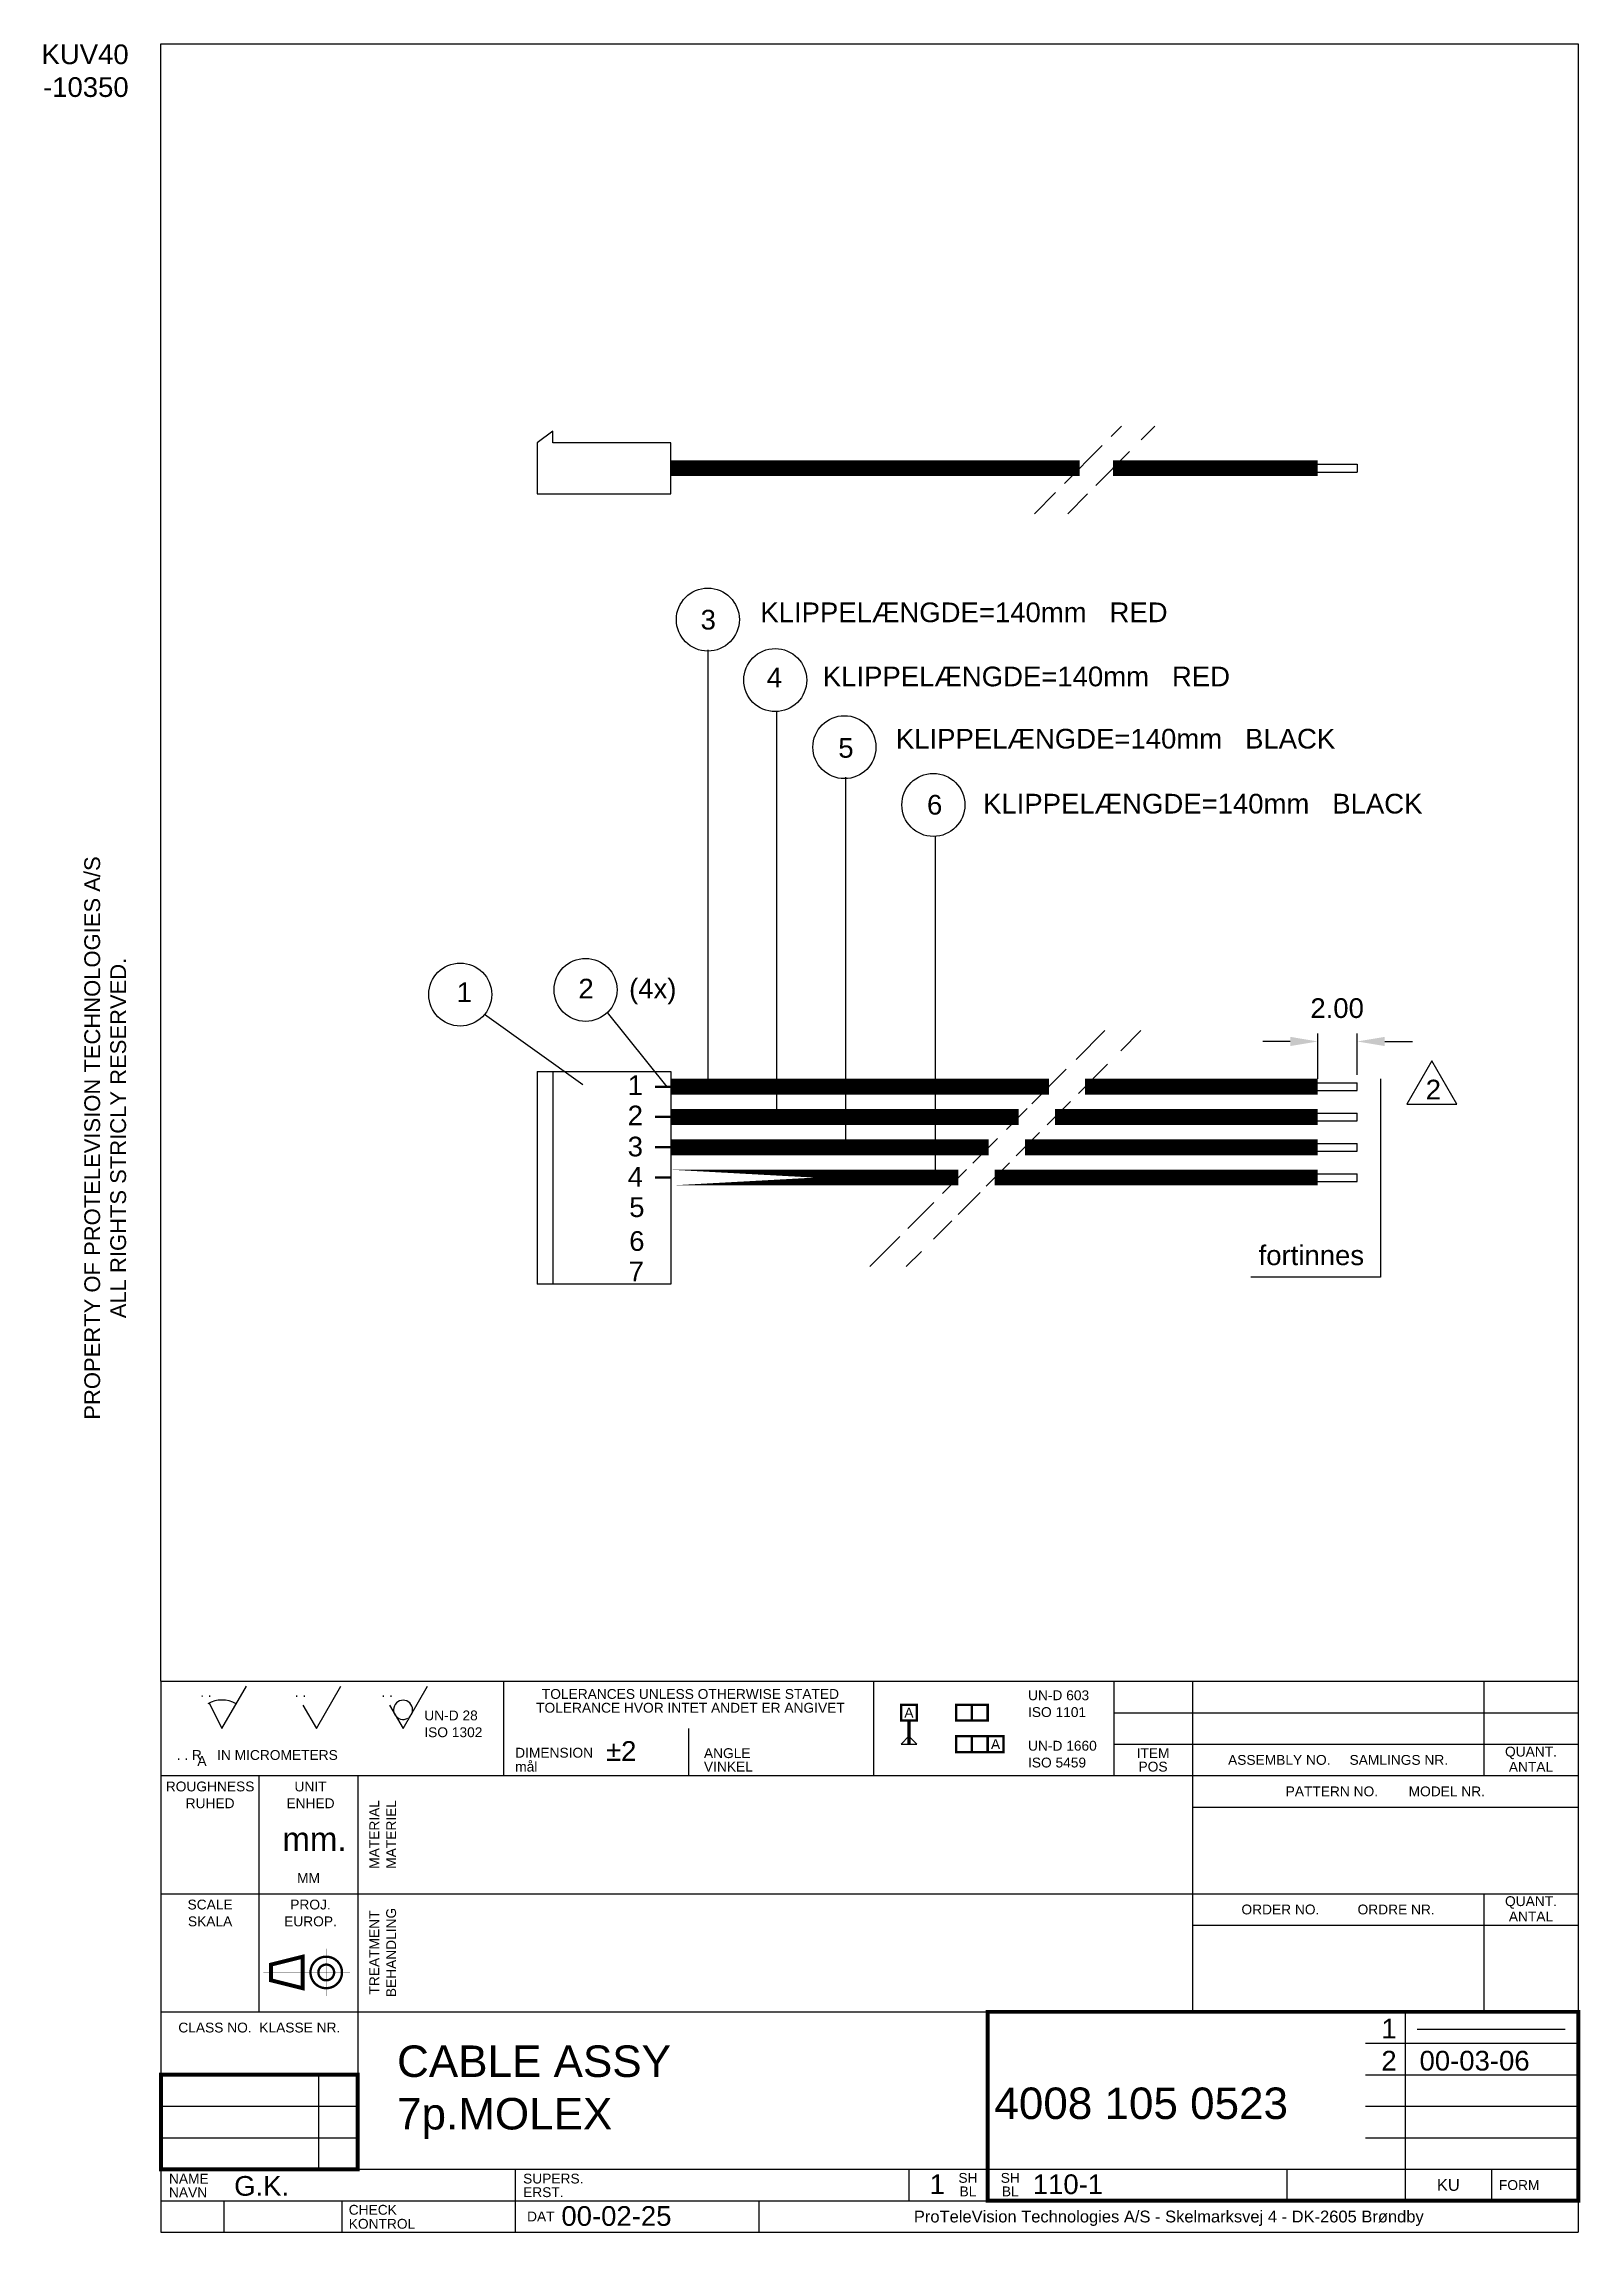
# Model space of a CAD drawing. Extents: x 5 to 200, y 10 to 288.
import ezdxf
from ezdxf.enums import TextEntityAlignment as Align

# ---------------------------------------------------------------- set-up
doc = ezdxf.new("R2010")
doc.units = 0
doc.header["$MEASUREMENT"] = 0
doc.linetypes.add('CENTER', pattern=[2, 1.25, -0.25, 0.25, -0.25])
doc.layers.get('0').update_dxf_attribs({"linetype": 'CONTINUOUS'})
doc.layers.get('DEFPOINTS').update_dxf_attribs({"linetype": 'CONTINUOUS'})
for name, color, linetype in [('110-1', 10, 'CONTINUOUS'), ('110-1MEK', 3, 'CONTINUOUS'), ('110-2DIM', 1, 'CONTINUOUS')]:
    doc.layers.add(name, color=color, linetype=linetype)
doc.styles.get("Standard").update_dxf_attribs({"font": ''})
doc.styles.get('Standard').set_extended_font_data('Arial')
doc.dimstyles.get("Standard").update_dxf_attribs({"dimtxt": 0.18, "dimasz": 0.18, "dimexe": 0.18, "dimexo": 0.0625, "dimgap": 0.09, "dimtad": 0, "dimtih": 1, "dimtoh": 1, "dimdec": 4, "dimzin": 0, "dimdsep": 46, "dimtxsty": 'Standard', "dimcen": 0.09, "dimadec": 0, "dimazin": 0, "dimtfac": 1, "dimtdec": 4, "dimtofl": 0, "dimtmove": 0, "dimatfit": 3, "dimfxl": 0, "dimtolj": 1, "dimtzin": 0, "dimarcsym": 0})

# ---------------------------------------------------------------- blocks, each defined once
blk = doc.blocks.new('*D4')
at = {"layer": '110-2DIM', "color": 0, "lineweight": -2}
for p, q in [((163.43, 161.26), (159.93, 161.26)), ((166.93, 156.52), (166.93, 162.26)), ((171.93, 157.02), (171.93, 162.26)), ((175.43, 161.26), (178.93, 161.26))]:
    blk.add_line(p, q, dxfattribs=at)
at = {"layer": '110-2DIM', "color": 0}
for points in [[(163.43, 161.85), (163.43, 160.68), (166.93, 161.26)], [(175.43, 161.85), (175.43, 160.68), (171.93, 161.26)]]:
    blk.add_solid(points, dxfattribs=at)
at = {"layer": 'DEFPOINTS', "color": 0}
for p in [(171.93, 161.26), (171.93, 156.02), (166.93, 155.52)]:
    blk.add_point(p, dxfattribs=at)
at = {"layer": '110-2DIM', "color": 0, "insert": (169.38, 165.48), "char_height": 2.5, "attachment_point": 5}
blk.add_mtext('\\A1;2.00', dxfattribs=at)

msp = doc.modelspace()

# ---------------------------------------------------------------- linework, layer by layer
for p, q in [((20, 288), (200, 288)), ((20, 80), (20, 288)), ((200, 288), (200, 80))]:
    msp.add_line(p, q)
at = {"layer": '110-1'}
for p, q in [((20, 80), (200, 80)), ((45, 67), (45, 50)), ((65, 18), (65, 14)), ((43, 14), (43, 10))]:
    msp.add_line(p, q, dxfattribs=at)
for points in [[(20, 80), (20, 10)], [(26.152, 77.232), (27.75, 74), (30.869, 79.367)], [(38.037, 76.97), (39.75, 74), (42.869, 79.367)], [(49.037, 76.97), (50.75, 74), (53.869, 79.367)], [(63.5, 80), (63.5, 68)], [(110.5, 80), (110.5, 68)], [(141, 80), (141, 68)], [(151, 80), (151, 38)], [(188, 80), (188, 68)], [(200, 80), (200, 10)], [(141, 76), (200, 76)], [(87, 74), (87, 68)], [(141, 72), (200, 72)], [(20, 68), (200, 68)], [(32.5, 38), (32.5, 68)], [(45, 68), (45, 18)], [(151.091, 64.007), (200.091, 64.007)], [(20, 53), (200, 53)], [(188, 53), (188, 38)], [(151, 49), (200, 49)], [(20, 38), (200, 38)], [(178, 38), (178, 14)], [(173, 34), (200, 34)], [(40, 30), (40, 18)], [(173, 30), (200, 30)], [(20, 26), (45, 26)], [(173, 26), (200, 26)], [(20, 22), (45, 22)], [(173, 22), (200, 22)], [(20, 18), (200, 18)], [(65, 18), (65, 10)], [(115, 18), (115, 14)], [(125, 18), (125, 14)], [(163, 18), (163, 14)], [(189, 18), (189, 14)], [(20, 14), (200, 14)], [(28, 14), (28, 10)], [(43, 14), (43, 10)], [(96, 10), (96, 14)], [(20, 10), (200, 10)]]:
    msp.add_lwpolyline(points, dxfattribs=at)
for points, const_width in [([(114, 77), (116, 77), (116, 75), (114, 75)], 0.3), ([(121, 75), (123, 75), (123, 77), (121, 77)], 0.3), ([(123, 75), (125, 75), (125, 77), (123, 77)], 0.3), ([(121, 71), (123, 71), (123, 73), (121, 73)], 0.3), ([(123, 71), (125, 71), (125, 73), (123, 73)], 0.3), ([(125, 73), (127, 73), (127, 71), (125, 71)], 0.3), ([(125, 14), (200, 14), (200, 38), (125, 38)], 0.5)]:
    msp.add_lwpolyline(points, close=True, dxfattribs=dict(at, const_width=const_width))
for points, const_width in [([(115, 75), (115, 72)], 0.4), ([(34, 42), (38, 41), (38, 45), (34, 44), (34, 42)], 0.5), ([(20, 18), (45, 18), (45, 30), (20, 30), (20, 18)], 0.5)]:
    msp.add_lwpolyline(points, dxfattribs=dict(at, const_width=const_width))
msp.add_lwpolyline([(114, 72), (116, 72), (115, 73)], close=True, dxfattribs=at)
at = {"layer": '110-1', "color": 7, "const_width": 0.3}
for points in [[(39, 43, 1), (43, 43, 1)], [(40, 43, 1), (42, 43, 1)]]:
    msp.add_lwpolyline(points, format="xyb", close=True, dxfattribs=at)
at = {"layer": '110-1', "color": 1, "linetype": 'CENTER', "const_width": 0.02}
for points in [[(41, 46), (41, 40)], [(33, 43), (44, 43)]]:
    msp.add_lwpolyline(points, dxfattribs=at)
at = {"layer": '110-1'}
for centre, radius, start, end in [((27.75, 74), 3.606, 59.83824, 119.83824), ((50.76, 76.359), 1.215, 306.48477, 299.24767)]:
    msp.add_arc(centre, radius, start, end, dxfattribs=at)
at = {"layer": '110-1MEK'}
for p, q in [((69.776, 238.808), (67.776, 237.308)), ((67.776, 237.308), (67.776, 230.808)), ((69.776, 237.308), (69.776, 238.808)), ((84.776, 237.308), (69.776, 237.308)), ((84.776, 230.808), (84.776, 237.308)), ((166.928, 234.584), (171.928, 234.584)), ((166.928, 233.584), (171.928, 233.584)), ((171.928, 234.584), (171.928, 233.584)), ((67.776, 230.808), (84.776, 230.808)), ((67.776, 157.444), (84.776, 157.444)), ((67.776, 157.444), (67.776, 130.419)), ((69.776, 157.444), (69.776, 130.419)), ((84.776, 157.444), (84.776, 130.419)), ((166.928, 156.019), (171.928, 156.019)), ((171.928, 155.019), (171.928, 156.019)), ((166.928, 155.019), (171.928, 155.019)), ((166.928, 152.169), (171.928, 152.169)), ((166.928, 151.169), (171.928, 151.169)), ((171.928, 151.169), (171.928, 152.169)), ((166.928, 148.319), (171.928, 148.319)), ((171.928, 147.319), (171.928, 148.319)), ((166.928, 147.319), (171.928, 147.319)), ((166.928, 144.469), (171.928, 144.469)), ((166.928, 143.469), (171.928, 143.469)), ((171.928, 143.469), (171.928, 144.469)), ((84.776, 130.419), (67.776, 130.419))]:
    msp.add_line(p, q, dxfattribs=at)
at = {"layer": '110-1MEK', "lineweight": 50}
for p, q in [((82.776, 155.519), (84.776, 155.519)), ((82.776, 151.669), (84.776, 151.669)), ((82.776, 147.819), (84.776, 147.819)), ((82.776, 143.969), (84.776, 143.969))]:
    msp.add_line(p, q, dxfattribs=at)
at = {"layer": '110-1MEK', "const_width": 2}
for points in [[(84.776, 234.084), (136.685, 234.084)], [(140.912, 234.084), (166.928, 234.084)], [(84.776, 155.519), (132.772, 155.519)], [(137.377, 155.519), (166.928, 155.519)], [(84.776, 151.669), (128.945, 151.669)], [(133.55, 151.669), (166.928, 151.669)], [(84.776, 147.819), (125.118, 147.819)], [(129.723, 147.819), (166.928, 147.819)], [(125.895, 143.969), (166.928, 143.969)]]:
    msp.add_lwpolyline(points, dxfattribs=at)
at = {"layer": '110-1MEK', "const_width": 2, "flags": 128}
msp.add_lwpolyline([(84.776, 143.969), (121.291, 143.969)], close=True, dxfattribs=at)
at = {"layer": '110-2DIM'}
for p, q in [((141.997, 239.427), (140.673, 238.095)), ((146.225, 239.427), (144.486, 237.678)), ((139.559, 236.975), (134.739, 232.126)), ((143.006, 236.19), (138.743, 231.901)), ((133.606, 230.986), (130.933, 228.298)), ((137.687, 230.839), (135.161, 228.298)), ((89.446, 211.012), (89.446, 155.935)), ((98.2, 203.122), (98.2, 152.085)), ((106.943, 194.816), (106.943, 147.819)), ((118.346, 187.318), (118.346, 144.099)), ((73.576, 155.769), (61.112, 164.695)), ((84.305, 155.514), (76.704, 164.929)), ((139.863, 162.652), (136.222, 158.99)), ((144.468, 162.652), (141.896, 160.065)), ((134.981, 157.741), (130.621, 153.355)), ((140.23, 158.389), (136.537, 154.674)), ((174.889, 156.502), (174.889, 131.306)), ((135.507, 153.638), (132.539, 150.652)), ((130.016, 152.746), (127.381, 150.096)), ((126.23, 148.938), (123.111, 145.801)), ((131.57, 149.678), (128.633, 146.723)), ((122.293, 144.978), (119.266, 141.932)), ((127.755, 145.84), (124.818, 142.885)), ((124.031, 142.094), (121.245, 139.291)), ((118.145, 140.805), (114.875, 137.516)), ((113.846, 136.48), (110.047, 132.659)), ((120.427, 138.469), (118.126, 136.153)), ((116.582, 134.6), (114.652, 132.659)), ((174.889, 131.306), (158.44, 131.306)), ((179.54, 35.792), (198.354, 35.792))]:
    msp.add_line(p, q, dxfattribs=at)
msp.add_lwpolyline([(181.41, 158.812), (178.23, 153.303), (184.591, 153.303)], close=True, dxfattribs=at)
for centre in [(89.461, 214.851), (98.02, 207.171), (106.804, 198.647), (118.1, 191.31), (58.015, 167.226), (73.935, 167.816)]:
    msp.add_circle(centre, 4, dxfattribs=at)

# ---------------------------------------------------------------- texts
at = {"layer": '110-1'}
for s, height, p in [('PROPERTY OF PROTELEVISION TECHNOLOGIES A/S', 2, (11.239, 149)), ('ALL RIGHTS STRICLY RESERVED.', 2, (14.572, 149)), ('MATERIAL', 1.25, (47.105, 60.534)), ('MATERIEL', 1.25, (49.241, 60.534)), ('TREATMENT', 1.25, (47.105, 45.534)), ('BEHANDLING', 1.25, (49.241, 45.534))]:
    msp.add_text(s, height=height, rotation=90, dxfattribs=at).set_placement(p, align=Align.MIDDLE)
for s, p in [('. .', (25, 78)), ('. .', (37, 78)), ('. .', (48, 78)), ('UN-D 603', (130.122, 77.584)), ('UN-D 28', (53.452, 75.024)), ('ISO 1101', (130.122, 75.448)), ('ISO 1302 ', (53.452, 72.888)), ('UN-D 1660', (130.122, 71.176)), ('. . R    IN MICROMETERS', (22, 70)), ('A', (24.634, 69.243)), ('mål', (64.994, 68.522)), ('DIMENSION', (64.994, 70.288)), ('ANGLE', (88.965, 70.232)), ('VINKEL', (88.965, 68.523)), ('ISO 5459', (130.122, 69.04)), ('NAME', (21.028, 16.176)), ('SUPERS.', (66, 16.192)), ('NAVN', (21.028, 14.437)), ('ERST.', (66, 14.462)), ('CHECK', (43.857, 12.224)), ('KONTROL', (43.857, 10.446))]:
    msp.add_text(s, height=1.25, dxfattribs=at).set_placement(p)
for s, p in [('TOLERANCES UNLESS OTHERWISE STATED', (87.25, 77.75)), ('TOLERANCE HVOR INTET ANDET ER ANGIVET', (87.25, 76)), ('ROUGHNESS', (26.25, 66)), ('UNIT', (39, 66)), ('RUHED', (26.25, 63.864)), ('ENHED', (39, 63.864)), ('MM', (38.75, 54.374)), ('SCALE', (26.25, 51)), ('SKALA', (26.25, 48.864)), ('EUROP.', (39, 48.864)), ('PROJ.', (39, 51))]:
    msp.add_text(s, height=1.25, dxfattribs=at).set_placement(p, align=Align.CENTER)
for s, height, p in [('A', 1.25, (115, 76)), ('A', 1.25, (126, 72)), ('ITEM', 1.25, (146, 70.854)), ('POS', 1.25, (146, 69.146)), ('ASSEMBLY NO.     SAMLINGS NR.', 1.25, (169.5, 70)), ('QUANT.', 1.25, (194, 70.89)), ('ANTAL', 1.25, (194, 69.114)), ('PATTERN NO.        MODEL NR.', 1.25, (175.5, 66.005)), ('ORDER NO.          ORDRE NR.', 1.25, (169.5, 51)), ('QUANT.', 1.25, (194, 51.894)), ('ANTAL', 1.25, (194, 50.111)), ('CLASS NO.  KLASSE NR.', 1.25, (32.5, 36)), ('SH', 1.25, (122.495, 16.905)), ('SH', 1.25, (127.869, 16.905)), ('KU', 1.5, (183.5, 16)), ('BL', 1.25, (122.495, 15.189)), ('BL', 1.25, (127.869, 15.189)), ('FORM', 1.25, (192.5, 16)), ('DAT', 1.25, (68.251, 12)), ('ProTeleVision Technologies A/S - Skelmarksvej 4 - DK-2605 Brøndby', 1.5, (148, 11.811))]:
    msp.add_text(s, height=height, dxfattribs=at).set_placement(p, align=Align.MIDDLE)
at = {"layer": '110-1MEK', "color": 7}
for s, p in [('1', (79.281, 154.454)), ('2', (79.281, 150.614)), ('3', (79.281, 146.665)), ('4', (79.281, 142.825)), ('5', (79.478, 138.963)), ('6', (79.478, 134.664)), ('7', (79.411, 130.806))]:
    msp.add_text(s, height=2.5, dxfattribs=at).set_placement(p)
at = {"layer": '110-2DIM'}
for s, height, p in [('KLIPPELÆNGDE=140mm   RED', 2.5, (96.128, 214.525)), ('3', 2.5, (88.545, 213.59)), ('4', 2.5, (96.939, 206.236)), ('KLIPPELÆNGDE=140mm   RED', 2.5, (104.058, 206.378)), ('KLIPPELÆNGDE=140mm   BLACK', 2.5, (113.339, 198.473)), ('5', 2.5, (106.028, 197.307)), ('6', 2.5, (117.295, 190.082)), ('KLIPPELÆNGDE=140mm   BLACK', 2.5, (124.414, 190.22)), ('1', 2.5, (57.568, 166.264)), ('2', 2.5, (73.025, 166.725)), ('(4x)', 2.5, (79.459, 166.725)), ('fortinnes', 2.5, (159.407, 132.85)), ('mm.', 3, (35.434, 58.448)), ('1', 2.5, (174.993, 34.61)), ('CABLE ASSY', 4, (49.998, 29.723)), ('2   00-03-06', 2.5, (174.993, 30.542)), ('4008 105 0523', 4, (125.853, 24.381)), ('7p.MOLEX', 4, (49.998, 23.056)), ('G.K.', 2.5, (29.307, 14.634)), ('1', 2.5, (117.621, 14.849)), ('110-1', 2.5, (130.728, 14.849)), ('00-02-25', 2.5, (70.863, 10.815))]:
    msp.add_text(s, height=height, dxfattribs=at).set_placement(p)
at = {"layer": '110-2DIM', "char_height": 2.5}
for s, insert, width, attachment_point in [('       KUV40 \\P-10350 ', (15.907, 287.913), 18.83, 3), ('2', (180.631, 156.402), 3.68, 1), ('±2', (76.53, 72.379), 10.66, 1)]:
    msp.add_mtext(s, dxfattribs=dict(at, insert=insert, width=width, attachment_point=attachment_point))

# ---------------------------------------------------------------- dimensions: what is measured, and where the dimension line sits
at = {"layer": '110-2DIM'}
dim = msp.add_linear_dim(base=(171.928, 161.262), p1=(166.928, 155.519), p2=(171.928, 156.019), text='2.00', dimstyle='Standard', override={"dimtxt": 2.5, "dimasz": 3.5, "dimexe": 1, "dimexo": 1, "dimtad": 1, "dimtih": 0, "dimtoh": 0, "dimdec": 2, "dimtdec": 2, "dimtix": 1, "dimtmove": 2}, dxfattribs=at)
dim.commit()
dim.dimension.update_dxf_attribs({"geometry": '*D4', "text_midpoint": (169.382, 165.485), "dimtype": 160})

doc.saveas('drawing.dxf')
